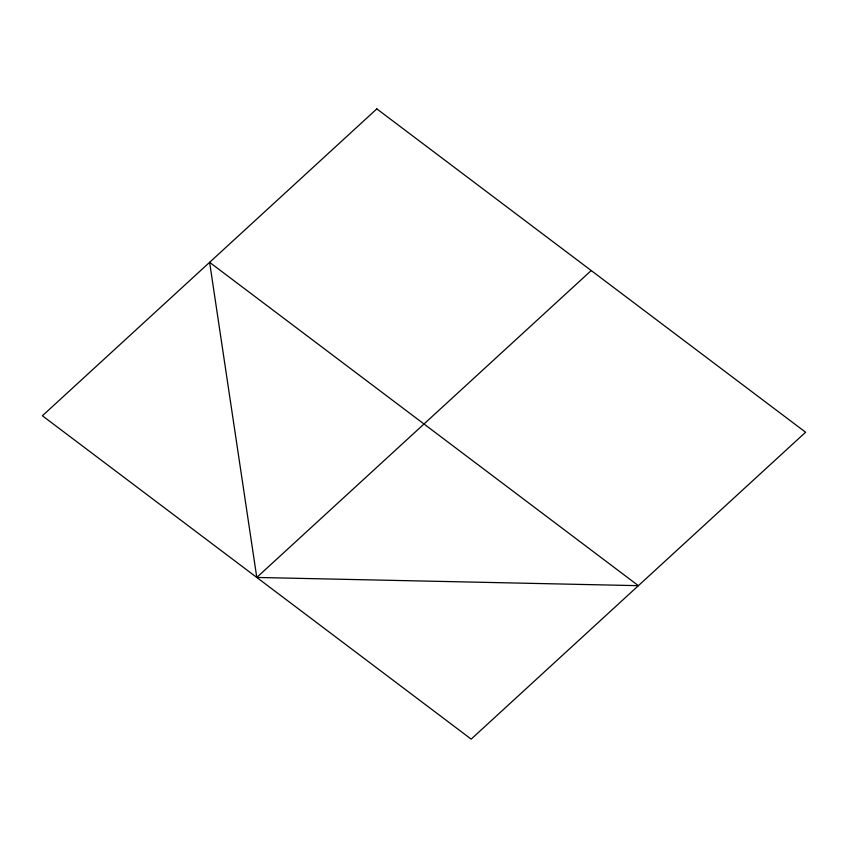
<?xml version="1.0" encoding="UTF-8"?>
<svg xmlns="http://www.w3.org/2000/svg" width="848" height="848" viewBox="0 0 848 848"><rect width="100%" height="100%" fill="white"/><g stroke="black" fill="none" stroke-linecap="round" stroke-linejoin="round"><path stroke-width="1.27" d="M256.785 577.446L638.385 585.671L209.615 262.329L256.785 577.446L591.215 270.554M376.83 108.883L42.4 415.774L471.17 739.117L805.6 432.226L376.83 108.883"/></g></svg>
